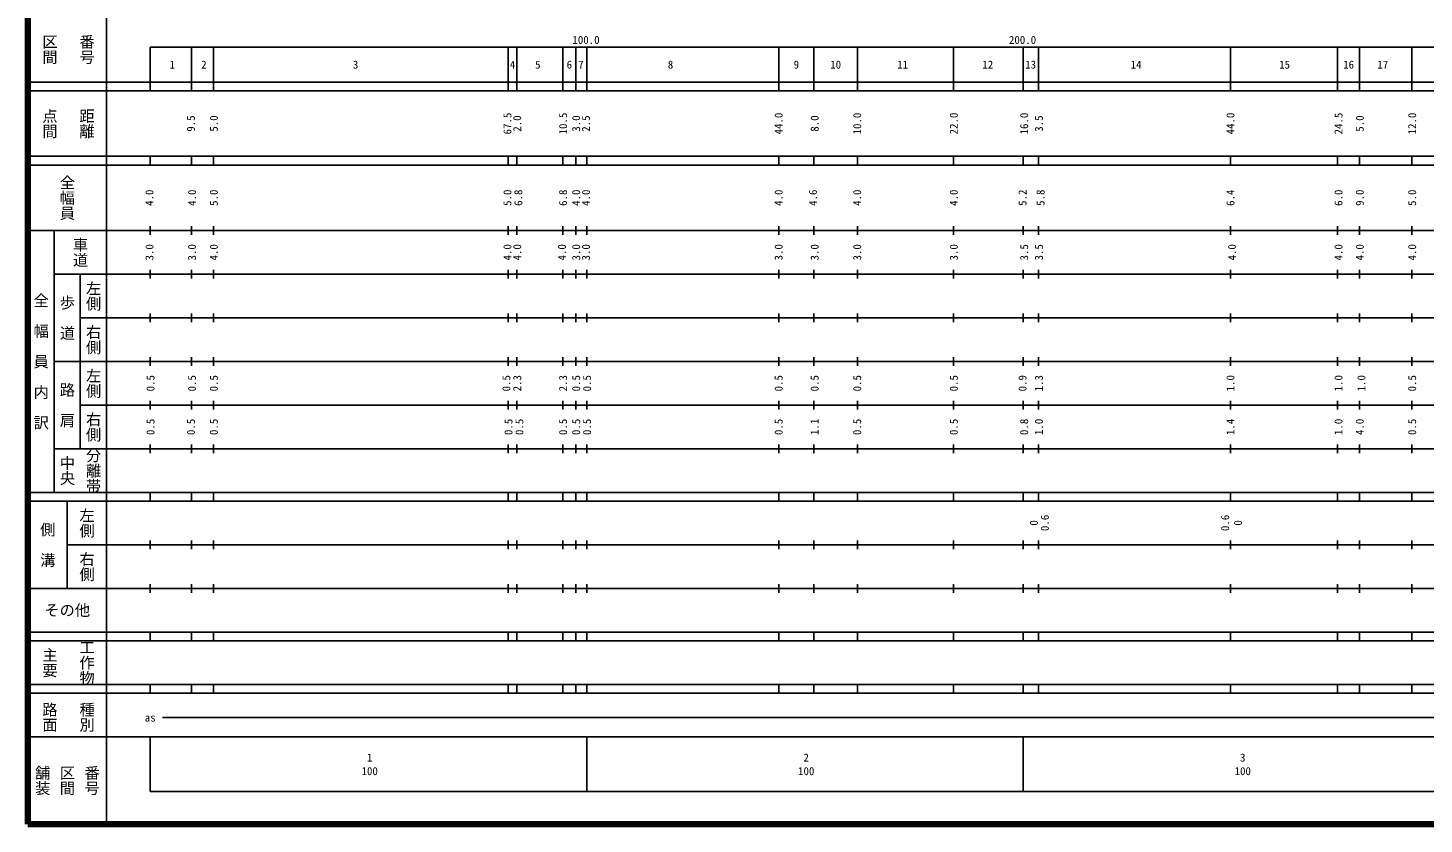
# Model space of a CAD drawing. Units: millimetres on the paper. Extents: x 40 to 680, y 20 to 380.
# Drawn here: x 40 to 359.8, y 20 to 202.4 of the extents above; entities that cross this region are included whole.
import ezdxf
from ezdxf.enums import TextEntityAlignment as Align

# ---------------------------------------------------------------- set-up
doc = ezdxf.new("R2010")
doc.units = ezdxf.units.MM
doc.layers.add('M-TTL', color=2, linetype='Continuous', lineweight=140)
doc.layers.add('M-TTL-BAND', color=7, linetype='Continuous', lineweight=25)
doc.styles.add('@ＭＳ ゴシック', font='')
doc.styles.add('ＭＳ ゴシック', font='')
doc.styles.get('@ＭＳ ゴシック').set_extended_font_data('@MS Gothic')
doc.styles.get('ＭＳ ゴシック').set_extended_font_data('MS Gothic')

msp = doc.modelspace()

# ---------------------------------------------------------------- linework, layer by layer
at = {"layer": 'M-TTL'}
for p, q in [((40, 380), (40, 20)), ((40, 20), (680, 20))]:
    msp.add_line(p, q, dxfattribs=at)
at = {"layer": 'M-TTL-BAND'}
for p, q in [((58, 370), (58, 20)), ((68, 198), (579, 198)), ((68, 198), (68, 188)), ((77.5, 198), (77.5, 188)), ((82.5, 198), (82.5, 188)), ((150, 198), (150, 188)), ((152, 198), (152, 188)), ((162.5, 198), (162.5, 188)), ((165.5, 198), (165.5, 188)), ((168, 198), (168, 188)), ((212, 198), (212, 188)), ((220, 198), (220, 188)), ((230, 198), (230, 188)), ((252, 198), (252, 188)), ((268, 198), (268, 188)), ((271.5, 198), (271.5, 188)), ((315.5, 198), (315.5, 188)), ((340, 198), (340, 188)), ((345, 198), (345, 188)), ((357, 198), (357, 188)), ((40, 190), (579, 190)), ((40, 188), (579, 188)), ((40, 173), (579, 173)), ((68, 171), (68, 173)), ((77.5, 173), (77.5, 171)), ((82.5, 173), (82.5, 171)), ((150, 173), (150, 171)), ((152, 173), (152, 171)), ((162.5, 173), (162.5, 171)), ((165.5, 173), (165.5, 171)), ((168, 171), (168, 173)), ((212, 173), (212, 171)), ((220, 173), (220, 171)), ((230, 173), (230, 171)), ((252, 173), (252, 171)), ((268, 173), (268, 171)), ((271.5, 173), (271.5, 171)), ((315.5, 173), (315.5, 171)), ((340, 173), (340, 171)), ((345, 173), (345, 171)), ((357, 173), (357, 171)), ((40, 171), (579, 171)), ((68, 155), (68, 157)), ((77.5, 157), (77.5, 155)), ((82.5, 157), (82.5, 155)), ((150, 157), (150, 155)), ((152, 157), (152, 155)), ((162.5, 157), (162.5, 155)), ((165.5, 157), (165.5, 155)), ((168, 155), (168, 157)), ((212, 157), (212, 155)), ((220, 157), (220, 155)), ((230, 157), (230, 155)), ((252, 157), (252, 155)), ((268, 157), (268, 155)), ((271.5, 157), (271.5, 155)), ((315.5, 157), (315.5, 155)), ((340, 157), (340, 155)), ((345, 157), (345, 155)), ((357, 157), (357, 155)), ((40, 156), (579, 156)), ((46, 96), (46, 156)), ((46, 146), (579, 146)), ((52, 146), (52, 106)), ((68, 145), (68, 147)), ((77.5, 147), (77.5, 145)), ((82.5, 147), (82.5, 145)), ((150, 147), (150, 145)), ((152, 147), (152, 145)), ((162.5, 147), (162.5, 145)), ((165.5, 147), (165.5, 145)), ((168, 145), (168, 147)), ((212, 147), (212, 145)), ((220, 147), (220, 145)), ((230, 147), (230, 145)), ((252, 147), (252, 145)), ((268, 147), (268, 145)), ((271.5, 147), (271.5, 145)), ((315.5, 147), (315.5, 145)), ((340, 147), (340, 145)), ((345, 147), (345, 145)), ((357, 147), (357, 145)), ((52, 136), (579, 136)), ((68, 135), (68, 137)), ((77.5, 137), (77.5, 135)), ((82.5, 137), (82.5, 135)), ((150, 137), (150, 135)), ((152, 137), (152, 135)), ((162.5, 137), (162.5, 135)), ((165.5, 137), (165.5, 135)), ((168, 135), (168, 137)), ((212, 137), (212, 135)), ((220, 137), (220, 135)), ((230, 137), (230, 135)), ((252, 137), (252, 135)), ((268, 137), (268, 135)), ((271.5, 137), (271.5, 135)), ((315.5, 137), (315.5, 135)), ((340, 137), (340, 135)), ((345, 137), (345, 135)), ((357, 137), (357, 135)), ((46, 126), (579, 126)), ((68, 125), (68, 127)), ((77.5, 127), (77.5, 125)), ((82.5, 127), (82.5, 125)), ((150, 127), (150, 125)), ((152, 127), (152, 125)), ((162.5, 127), (162.5, 125)), ((165.5, 127), (165.5, 125)), ((168, 125), (168, 127)), ((212, 127), (212, 125)), ((220, 127), (220, 125)), ((230, 127), (230, 125)), ((252, 127), (252, 125)), ((268, 127), (268, 125)), ((271.5, 127), (271.5, 125)), ((315.5, 127), (315.5, 125)), ((340, 127), (340, 125)), ((345, 127), (345, 125)), ((357, 127), (357, 125)), ((52, 116), (579, 116)), ((68, 115), (68, 117)), ((77.5, 117), (77.5, 115)), ((82.5, 117), (82.5, 115)), ((150, 117), (150, 115)), ((152, 117), (152, 115)), ((162.5, 117), (162.5, 115)), ((165.5, 117), (165.5, 115)), ((168, 115), (168, 117)), ((212, 117), (212, 115)), ((220, 117), (220, 115)), ((230, 117), (230, 115)), ((252, 117), (252, 115)), ((268, 117), (268, 115)), ((271.5, 117), (271.5, 115)), ((315.5, 117), (315.5, 115)), ((340, 117), (340, 115)), ((345, 117), (345, 115)), ((357, 117), (357, 115)), ((46, 106), (579, 106)), ((68, 105), (68, 107)), ((77.5, 107), (77.5, 105)), ((82.5, 107), (82.5, 105)), ((150, 107), (150, 105)), ((152, 107), (152, 105)), ((162.5, 107), (162.5, 105)), ((165.5, 107), (165.5, 105)), ((168, 105), (168, 107)), ((212, 107), (212, 105)), ((220, 107), (220, 105)), ((230, 107), (230, 105)), ((252, 107), (252, 105)), ((268, 107), (268, 105)), ((271.5, 107), (271.5, 105)), ((315.5, 107), (315.5, 105)), ((340, 107), (340, 105)), ((345, 107), (345, 105)), ((357, 107), (357, 105)), ((40, 96), (579, 96)), ((68, 94), (68, 96)), ((77.5, 96), (77.5, 94)), ((82.5, 96), (82.5, 94)), ((150, 96), (150, 94)), ((152, 96), (152, 94)), ((162.5, 96), (162.5, 94)), ((165.5, 96), (165.5, 94)), ((168, 94), (168, 96)), ((212, 96), (212, 94)), ((220, 96), (220, 94)), ((230, 96), (230, 94)), ((252, 96), (252, 94)), ((268, 96), (268, 94)), ((271.5, 96), (271.5, 94)), ((315.5, 96), (315.5, 94)), ((340, 96), (340, 94)), ((345, 96), (345, 94)), ((357, 96), (357, 94)), ((40, 94), (579, 94)), ((49, 94), (49, 74)), ((49, 84), (579, 84)), ((68, 83), (68, 85)), ((77.5, 85), (77.5, 83)), ((82.5, 85), (82.5, 83)), ((150, 85), (150, 83)), ((152, 85), (152, 83)), ((162.5, 85), (162.5, 83)), ((165.5, 85), (165.5, 83)), ((168, 83), (168, 85)), ((212, 85), (212, 83)), ((220, 85), (220, 83)), ((230, 85), (230, 83)), ((252, 85), (252, 83)), ((268, 85), (268, 83)), ((271.5, 85), (271.5, 83)), ((315.5, 85), (315.5, 83)), ((340, 85), (340, 83)), ((345, 85), (345, 83)), ((357, 85), (357, 83)), ((40, 74), (579, 74)), ((68, 73), (68, 75)), ((77.5, 75), (77.5, 73)), ((82.5, 75), (82.5, 73)), ((150, 75), (150, 73)), ((152, 75), (152, 73)), ((162.5, 75), (162.5, 73)), ((165.5, 75), (165.5, 73)), ((168, 73), (168, 75)), ((212, 75), (212, 73)), ((220, 75), (220, 73)), ((230, 75), (230, 73)), ((252, 75), (252, 73)), ((268, 75), (268, 73)), ((271.5, 75), (271.5, 73)), ((315.5, 75), (315.5, 73)), ((340, 75), (340, 73)), ((345, 75), (345, 73)), ((357, 75), (357, 73)), ((40, 64), (579, 64)), ((68, 62), (68, 64)), ((77.5, 64), (77.5, 62)), ((82.5, 64), (82.5, 62)), ((150, 64), (150, 62)), ((152, 64), (152, 62)), ((162.5, 64), (162.5, 62)), ((165.5, 64), (165.5, 62)), ((168, 62), (168, 64)), ((212, 64), (212, 62)), ((220, 64), (220, 62)), ((230, 64), (230, 62)), ((252, 64), (252, 62)), ((268, 64), (268, 62)), ((271.5, 64), (271.5, 62)), ((315.5, 64), (315.5, 62)), ((340, 64), (340, 62)), ((345, 64), (345, 62)), ((357, 64), (357, 62)), ((40, 62), (579, 62)), ((40, 52), (579, 52)), ((68, 50), (68, 52)), ((77.5, 52), (77.5, 50)), ((82.5, 52), (82.5, 50)), ((150, 52), (150, 50)), ((152, 52), (152, 50)), ((162.5, 52), (162.5, 50)), ((165.5, 52), (165.5, 50)), ((168, 50), (168, 52)), ((212, 52), (212, 50)), ((220, 52), (220, 50)), ((230, 52), (230, 50)), ((252, 52), (252, 50)), ((268, 52), (268, 50)), ((271.5, 52), (271.5, 50)), ((315.5, 52), (315.5, 50)), ((340, 52), (340, 50)), ((345, 52), (345, 50)), ((357, 52), (357, 50)), ((40, 50), (579, 50)), ((70.805, 44.406), (565.903, 44.406)), ((40, 40), (579, 40)), ((68, 40), (68, 27.5)), ((168, 40), (168, 27.5)), ((268, 40), (268, 27.5)), ((68, 27.5), (579, 27.5))]:
    msp.add_line(p, q, dxfattribs=at)

# ---------------------------------------------------------------- texts
for s, height, rotation, style, p in [('区間', 2.566, 270, '@ＭＳ ゴシック', (45, 197.5)), ('番号', 2.566, 270, '@ＭＳ ゴシック', (53.5, 197.5)), ('点間', 2.566, 270, '@ＭＳ ゴシック', (45, 180.5)), ('距離', 2.566, 270, '@ＭＳ ゴシック', (53.5, 180.5)), ('67.5', 1.833, 90, 'ＭＳ ゴシック', (149.832, 180.5)), ('10.5', 1.833, 90, 'ＭＳ ゴシック', (162.582, 180.5)), ('44.0', 1.833, 90, 'ＭＳ ゴシック', (211.959, 180.5)), ('10.0', 1.833, 90, 'ＭＳ ゴシック', (229.96, 180.5)), ('22.0', 1.833, 90, 'ＭＳ ゴシック', (252.085, 180.5)), ('16.0', 1.833, 90, 'ＭＳ ゴシック', (268.211, 180.5)), ('44.0', 1.833, 90, 'ＭＳ ゴシック', (315.463, 180.5)), ('24.5', 1.833, 90, 'ＭＳ ゴシック', (340.214, 180.5)), ('12.0', 1.833, 90, 'ＭＳ ゴシック', (357.089, 180.5)), ('9.5', 1.833, 90, 'ＭＳ ゴシック', (77.329, 180.5)), ('5.0', 1.833, 90, 'ＭＳ ゴシック', (82.579, 180.5)), ('2.0', 1.833, 90, 'ＭＳ ゴシック', (152.082, 180.5)), ('3.0', 1.833, 90, 'ＭＳ ゴシック', (165.582, 180.5)), ('2.5', 1.833, 90, 'ＭＳ ゴシック', (167.829, 180.5)), ('8.0', 1.833, 90, 'ＭＳ ゴシック', (220.209, 180.5)), ('3.5', 1.833, 90, 'ＭＳ ゴシック', (271.586, 180.5)), ('5.0', 1.833, 90, 'ＭＳ ゴシック', (345.089, 180.5)), ('全幅員', 2.566, 270, '@ＭＳ ゴシック', (49, 163.5)), ('4.0', 1.833, 90, 'ＭＳ ゴシック', (67.829, 163.5)), ('4.0', 1.833, 90, 'ＭＳ ゴシック', (77.579, 163.5)), ('5.0', 1.833, 90, 'ＭＳ ゴシック', (82.579, 163.5)), ('5.0', 1.833, 90, 'ＭＳ ゴシック', (149.832, 163.5)), ('6.8', 1.833, 90, 'ＭＳ ゴシック', (152.332, 163.5)), ('6.8', 1.833, 90, 'ＭＳ ゴシック', (162.582, 163.5)), ('4.0', 1.833, 90, 'ＭＳ ゴシック', (165.582, 163.5)), ('4.0', 1.833, 90, 'ＭＳ ゴシック', (167.829, 163.5)), ('4.0', 1.833, 90, 'ＭＳ ゴシック', (211.959, 163.5)), ('4.6', 1.833, 90, 'ＭＳ ゴシック', (219.834, 163.5)), ('4.0', 1.833, 90, 'ＭＳ ゴシック', (229.96, 163.5)), ('4.0', 1.833, 90, 'ＭＳ ゴシック', (252.085, 163.5)), ('5.2', 1.833, 90, 'ＭＳ ゴシック', (267.836, 163.5)), ('5.8', 1.833, 90, 'ＭＳ ゴシック', (271.961, 163.5)), ('6.4', 1.833, 90, 'ＭＳ ゴシック', (315.463, 163.5)), ('6.0', 1.833, 90, 'ＭＳ ゴシック', (340.214, 163.5)), ('9.0', 1.833, 90, 'ＭＳ ゴシック', (345.089, 163.5)), ('5.0', 1.833, 90, 'ＭＳ ゴシック', (357.089, 163.5)), ('車道', 2.566, 270, '@ＭＳ ゴシック', (52, 151)), ('3.0', 1.833, 90, 'ＭＳ ゴシック', (67.829, 151)), ('3.0', 1.833, 90, 'ＭＳ ゴシック', (77.579, 151)), ('4.0', 1.833, 90, 'ＭＳ ゴシック', (82.579, 151)), ('4.0', 1.833, 90, 'ＭＳ ゴシック', (149.832, 151)), ('4.0', 1.833, 90, 'ＭＳ ゴシック', (152.082, 151)), ('4.0', 1.833, 90, 'ＭＳ ゴシック', (162.332, 151)), ('3.0', 1.833, 90, 'ＭＳ ゴシック', (165.582, 151)), ('3.0', 1.833, 90, 'ＭＳ ゴシック', (167.829, 151)), ('3.0', 1.833, 90, 'ＭＳ ゴシック', (211.959, 151)), ('3.0', 1.833, 90, 'ＭＳ ゴシック', (220.209, 151)), ('3.0', 1.833, 90, 'ＭＳ ゴシック', (229.96, 151)), ('3.0', 1.833, 90, 'ＭＳ ゴシック', (252.085, 151)), ('3.5', 1.833, 90, 'ＭＳ ゴシック', (268.211, 151)), ('3.5', 1.833, 90, 'ＭＳ ゴシック', (271.586, 151)), ('4.0', 1.833, 90, 'ＭＳ ゴシック', (315.838, 151)), ('4.0', 1.833, 90, 'ＭＳ ゴシック', (340.214, 151)), ('4.0', 1.833, 90, 'ＭＳ ゴシック', (345.089, 151)), ('4.0', 1.833, 90, 'ＭＳ ゴシック', (357.089, 151)), ('左側', 2.566, 270, '@ＭＳ ゴシック', (55, 141)), ('全\u3000幅\u3000員\u3000内\u3000訳', 2.566, 270, '@ＭＳ ゴシック', (43, 126)), ('歩\u3000道', 2.566, 270, '@ＭＳ ゴシック', (49, 136)), ('右側', 2.566, 270, '@ＭＳ ゴシック', (55, 131)), ('左側', 2.566, 270, '@ＭＳ ゴシック', (55, 121)), ('0.5', 1.833, 90, 'ＭＳ ゴシック', (68.079, 121)), ('0.5', 1.833, 90, 'ＭＳ ゴシック', (77.579, 121)), ('0.5', 1.833, 90, 'ＭＳ ゴシック', (82.579, 121)), ('0.5', 1.833, 90, 'ＭＳ ゴシック', (149.582, 121)), ('2.3', 1.833, 90, 'ＭＳ ゴシック', (152.082, 121)), ('2.3', 1.833, 90, 'ＭＳ ゴシック', (162.582, 121)), ('0.5', 1.833, 90, 'ＭＳ ゴシック', (165.582, 121)), ('0.5', 1.833, 90, 'ＭＳ ゴシック', (168.079, 121)), ('0.5', 1.833, 90, 'ＭＳ ゴシック', (211.959, 121)), ('0.5', 1.833, 90, 'ＭＳ ゴシック', (220.209, 121)), ('0.5', 1.833, 90, 'ＭＳ ゴシック', (229.96, 121)), ('0.5', 1.833, 90, 'ＭＳ ゴシック', (252.085, 121)), ('0.9', 1.833, 90, 'ＭＳ ゴシック', (267.836, 121)), ('1.3', 1.833, 90, 'ＭＳ ゴシック', (271.586, 121)), ('1.0', 1.833, 90, 'ＭＳ ゴシック', (315.463, 121)), ('1.0', 1.833, 90, 'ＭＳ ゴシック', (340.214, 121)), ('1.0', 1.833, 90, 'ＭＳ ゴシック', (345.464, 121)), ('0.5', 1.833, 90, 'ＭＳ ゴシック', (357.089, 121)), ('路\u3000肩', 2.566, 270, '@ＭＳ ゴシック', (49, 116)), ('右側', 2.566, 270, '@ＭＳ ゴシック', (55, 111)), ('0.5', 1.833, 90, 'ＭＳ ゴシック', (68.079, 111)), ('0.5', 1.833, 90, 'ＭＳ ゴシック', (77.329, 111)), ('0.5', 1.833, 90, 'ＭＳ ゴシック', (82.579, 111)), ('0.5', 1.833, 90, 'ＭＳ ゴシック', (150.082, 111)), ('0.5', 1.833, 90, 'ＭＳ ゴシック', (152.582, 111)), ('0.5', 1.833, 90, 'ＭＳ ゴシック', (162.582, 111)), ('0.5', 1.833, 90, 'ＭＳ ゴシック', (165.582, 111)), ('0.5', 1.833, 90, 'ＭＳ ゴシック', (168.079, 111)), ('0.5', 1.833, 90, 'ＭＳ ゴシック', (211.959, 111)), ('1.1', 1.833, 90, 'ＭＳ ゴシック', (220.209, 111)), ('0.5', 1.833, 90, 'ＭＳ ゴシック', (229.96, 111)), ('0.5', 1.833, 90, 'ＭＳ ゴシック', (252.085, 111)), ('0.8', 1.833, 90, 'ＭＳ ゴシック', (268.211, 111)), ('1.0', 1.833, 90, 'ＭＳ ゴシック', (271.586, 111)), ('1.4', 1.833, 90, 'ＭＳ ゴシック', (315.463, 111)), ('1.0', 1.833, 90, 'ＭＳ ゴシック', (340.214, 111)), ('4.0', 1.833, 90, 'ＭＳ ゴシック', (345.089, 111)), ('0.5', 1.833, 90, 'ＭＳ ゴシック', (357.089, 111)), ('分離帯', 2.566, 270, '@ＭＳ ゴシック', (55, 101)), ('中央', 2.566, 270, '@ＭＳ ゴシック', (49, 101)), ('左側', 2.566, 270, '@ＭＳ ゴシック', (53.5, 89)), ('0.6', 1.833, 90, 'ＭＳ ゴシック', (272.947, 89)), ('0.6', 1.833, 90, 'ＭＳ ゴシック', (314.243, 89)), ('側\u3000溝', 2.566, 270, '@ＭＳ ゴシック', (44.5, 84)), ('0', 1.833, 90, 'ＭＳ ゴシック', (270.436, 89)), ('0', 1.833, 90, 'ＭＳ ゴシック', (317.19, 89)), ('右側', 2.566, 270, '@ＭＳ ゴシック', (53.5, 79)), ('工作物', 2.566, 270, '@ＭＳ ゴシック', (53.5, 57)), ('主要', 2.566, 270, '@ＭＳ ゴシック', (45, 57)), ('路面', 2.566, 270, '@ＭＳ ゴシック', (45, 44.5)), ('種別', 2.566, 270, '@ＭＳ ゴシック', (53.5, 44.5)), ('舗装', 2.566, 270, '@ＭＳ ゴシック', (43.333, 30)), ('区間', 2.566, 270, '@ＭＳ ゴシック', (49, 30)), ('番号', 2.566, 270, '@ＭＳ ゴシック', (54.667, 30))]:
    msp.add_text(s, height=height, rotation=rotation, dxfattribs=dict(at, style=style)).set_placement(p, align=Align.MIDDLE_CENTER)
at = {"layer": 'M-TTL-BAND', "style": 'ＭＳ ゴシック'}
for s, p in [('100.0', (167.844, 198.195)), ('200.0', (267.844, 198.195))]:
    msp.add_text(s, height=1.833, dxfattribs=at).set_placement(p, align=Align.BOTTOM_CENTER)
for s, height, p in [('1', 1.833, (73.064, 194)), ('2', 1.833, (80.314, 194)), ('3', 1.833, (115.065, 194)), ('4', 1.833, (151.03, 194)), ('5', 1.833, (156.808, 194)), ('6', 1.833, (164.03, 194)), ('7', 1.833, (166.684, 194)), ('8', 1.833, (187.198, 194)), ('9', 1.833, (216.032, 194)), ('10', 1.833, (225.032, 194)), ('11', 1.833, (240.366, 194)), ('12', 1.833, (259.867, 194)), ('13', 1.833, (269.701, 194)), ('14', 1.833, (293.868, 194)), ('15', 1.833, (327.869, 194)), ('16', 1.833, (342.537, 194)), ('17', 1.833, (350.37, 194)), ('その他', 2.566, (49, 69)), ('as', 1.833, (68.006, 44.406)), ('1', 1.833, (118.288, 35.238)), ('2', 1.833, (218.288, 35.238)), ('3', 1.833, (318.288, 35.238)), ('100', 1.833, (118.288, 32.131)), ('100', 1.833, (218.288, 32.131)), ('100', 1.833, (318.288, 32.131))]:
    msp.add_text(s, height=height, dxfattribs=at).set_placement(p, align=Align.MIDDLE_CENTER)

doc.saveas('drawing.dxf')
